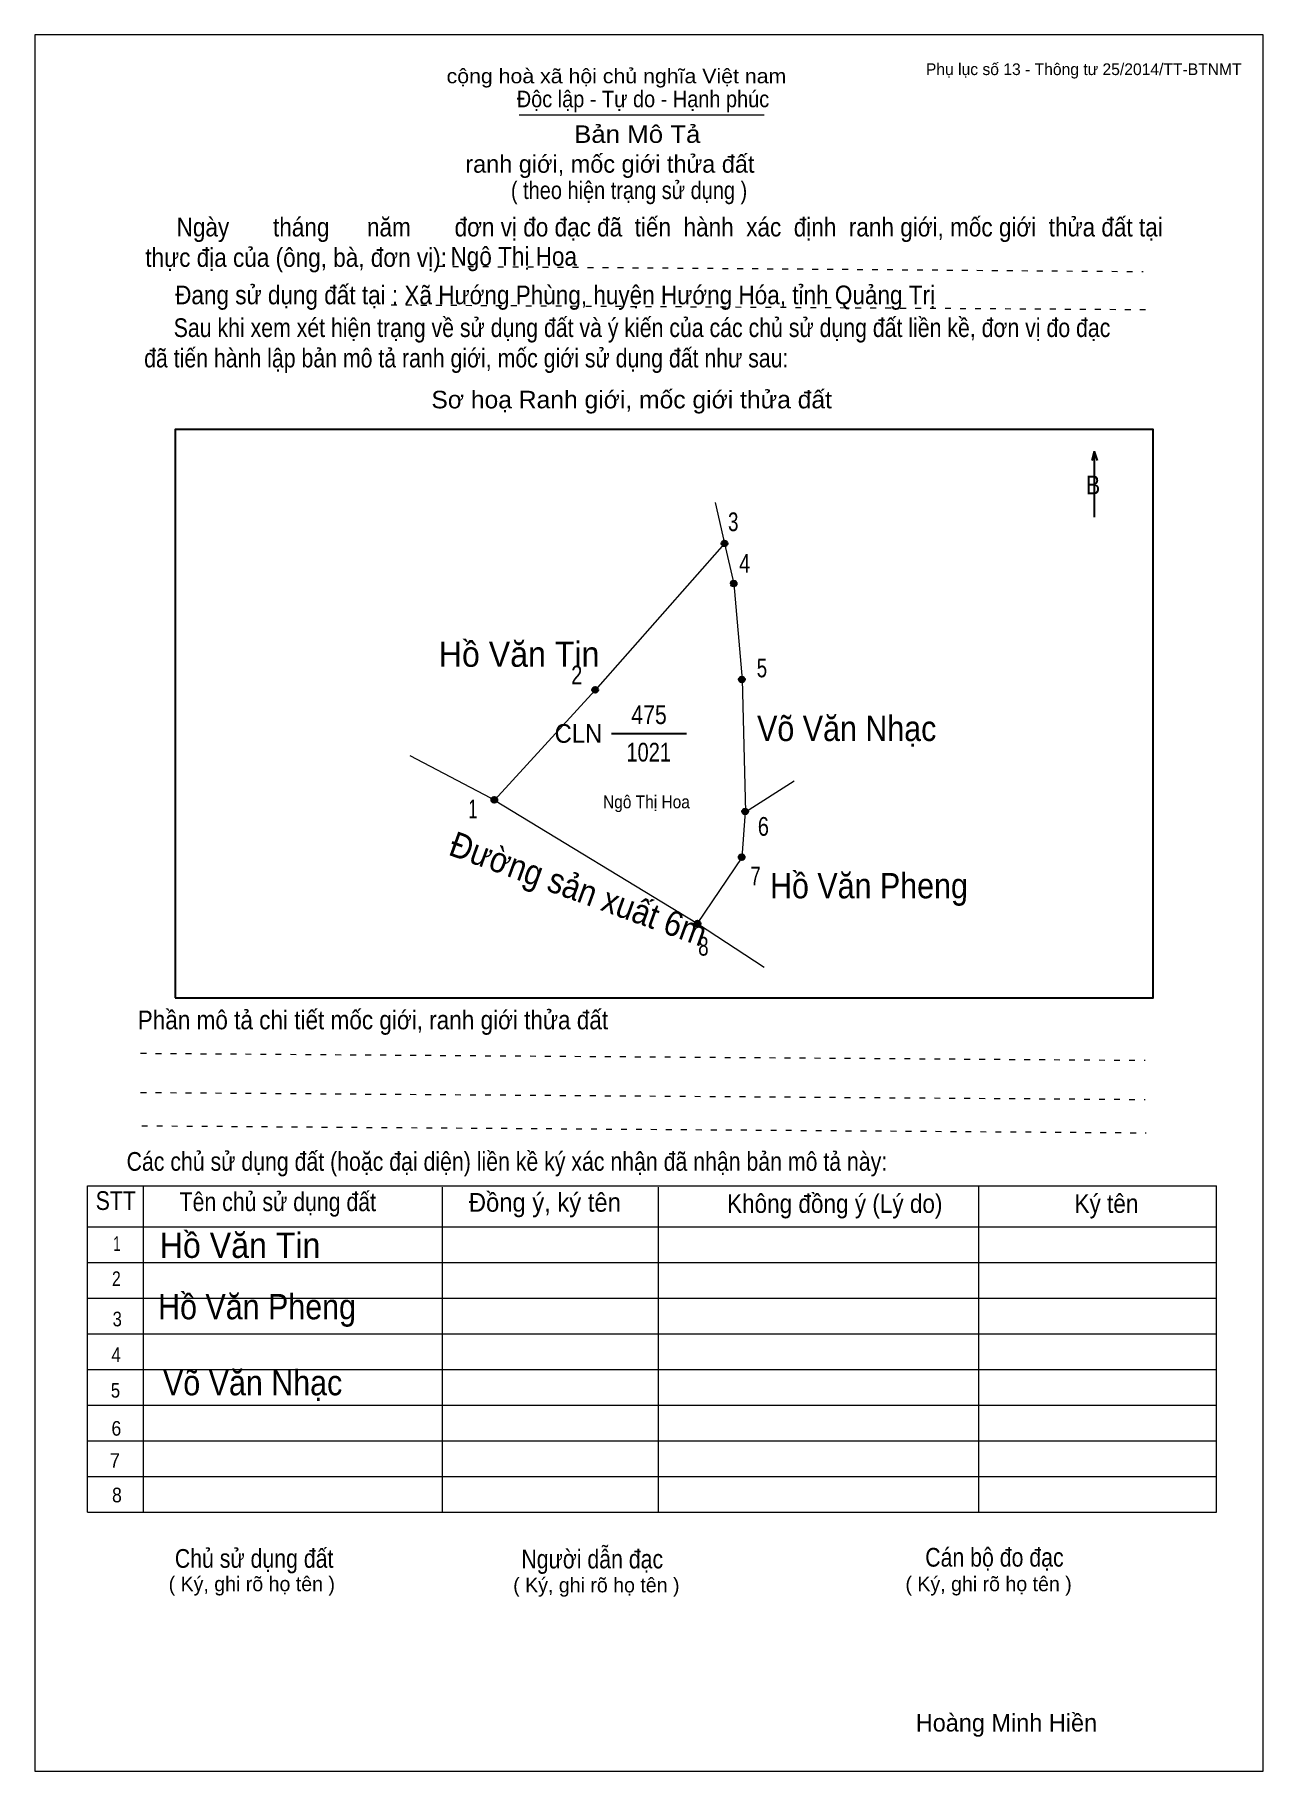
# Model space of a CAD drawing. Header units: centimetres. Extents: x 0 to 21, y 0 to 29.7.
import ezdxf
from ezdxf.enums import TextEntityAlignment as Align

# ---------------------------------------------------------------- set-up
doc = ezdxf.new("R2010")
doc.units = ezdxf.units.CM
doc.header["$LTSCALE"] = 0.13
doc.linetypes.add('DOTTED', pattern=[1.5, 0.3, -1.2])
for name, color, linetype, lineweight in [('1', 7, 'Continuous', 13), ('32', 7, 'Continuous', 25), ('33', 7, 'Continuous', 25), ('61', 7, 'Continuous', 13), ('62', 7, 'Continuous', 13)]:
    doc.layers.add(name, color=color, linetype=linetype, lineweight=lineweight)
for name, color, linetype in [('34', 7, 'Continuous'), ('45', 7, 'Continuous'), ('63', 7, 'Continuous')]:
    doc.layers.add(name, color=color, linetype=linetype)

msp = doc.modelspace()

# ---------------------------------------------------------------- hatches: boundary and pattern name
at = {"layer": '32'}
for points in [[(11.841, 21.0006, 1), (11.741, 21.0006, 1)], [(11.9984, 20.3126, 1), (11.8984, 20.3126, 1)], [(12.1368, 18.6718, 1), (12.0368, 18.6718, 1)], [(9.6303, 18.4953, 1), (9.5303, 18.4953, 1)], [(7.906, 16.6136, 1), (7.806, 16.6136, 1)], [(12.1952, 16.4133, 1), (12.0952, 16.4133, 1)], [(12.1344, 15.6334, 1), (12.0344, 15.6334, 1)], [(11.3784, 14.5006, 1), (11.2784, 14.5006, 1)]]:
    msp.add_hatch(color=256, dxfattribs=at).paths.add_polyline_path(points)

# ---------------------------------------------------------------- linework, layer by layer
at = {"layer": '1'}
msp.add_lwpolyline([(21, 0), (21, 29.7), (0, 29.7), (0, 0)], close=True, dxfattribs=at)
at = {"layer": '32'}
for centre in [(11.791, 21.0006), (11.9484, 20.3126), (12.0868, 18.6718), (9.5803, 18.4953), (7.856, 16.6136), (12.1452, 16.4133), (12.0844, 15.6334), (11.3284, 14.5006)]:
    msp.add_circle(centre, 0.05, dxfattribs=at)
at = {"layer": '33'}
msp.add_line((9.86, 17.75), (11.14, 17.75), dxfattribs=at)
at = {"layer": '61'}
for p, q in [((11.63, 21.7), (11.79, 21)), ((12.15, 16.41), (12.98, 16.94))]:
    msp.add_line(p, q, dxfattribs=at)
for points in [[(11.79, 21), (9.58, 18.49), (7.86, 16.61)], [(11.79, 21), (11.95, 20.31), (12.09, 18.67), (12.15, 16.41)], [(6.41, 17.37), (7.79, 16.65), (7.86, 16.61), (11.33, 14.5), (12.47, 13.75)], [(11.33, 14.5), (12.09, 15.63), (12.15, 16.41)]]:
    msp.add_lwpolyline(points, dxfattribs=at)
at = {"layer": '62'}
for p, q in [((8.28, 28.33), (12.47, 28.33)), ((0.9, 10.01), (20.2, 10.01)), ((0.9, 4.43), (0.9, 10.01)), ((1.86, 4.43), (1.86, 10.01)), ((6.97, 4.43), (6.97, 9.99)), ((10.66, 4.43), (10.66, 9.99)), ((16.14, 4.43), (16.14, 10.01)), ((20.2, 4.43), (20.2, 10.01)), ((0.9, 9.31), (20.2, 9.31)), ((0.9, 8.7), (20.2, 8.7)), ((0.9, 8.09), (20.2, 8.09)), ((0.9, 7.48), (20.2, 7.48)), ((0.9, 6.87), (20.2, 6.87)), ((0.9, 6.26), (20.2, 6.26)), ((0.9, 5.65), (20.2, 5.65)), ((0.9, 5.04), (20.2, 5.04)), ((0.9, 4.43), (20.2, 4.43))]:
    msp.add_line(p, q, dxfattribs=at)
at = {"layer": '62', "linetype": 'DOTTED'}
for p, q in [((6.89, 25.74), (18.95, 25.65)), ((6.09, 25.08), (19.04, 25)), ((1.81, 12.28), (18.98, 12.16)), ((1.81, 11.61), (18.98, 11.49)), ((1.83, 11.04), (19, 10.92))]:
    msp.add_line(p, q, dxfattribs=at)
at = {"layer": '62', "lineweight": 25}
for p, q in [((18.11, 22.58), (18.11, 21.45)), ((18.11, 22.57), (18.07, 22.42)), ((18.11, 22.57), (18.16, 22.42))]:
    msp.add_line(p, q, dxfattribs=at)
msp.add_lwpolyline([(2.4, 13.23), (19.12, 13.23), (19.12, 22.95), (2.4, 22.95)], close=True, dxfattribs=at)

# ---------------------------------------------------------------- texts
at = {"layer": '32'}
for s, width, p in [('3', 0.75, (11.94, 21.21)), ('4', 0.8, (12.135, 20.5)), ('5', 0.75, (12.43, 18.71)), ('2', 0.8, (9.265, 18.59)), ('1', 0.65, (7.49, 16.3)), ('6', 0.8, (12.455, 16)), ('7', 0.75, (12.32, 15.15)), ('8', 0.75, (11.43, 13.95))]:
    msp.add_text(s, height=0.32, dxfattribs=dict(at, width=width)).set_placement(p, align=Align.CENTER)
at = {"layer": '33'}
for s, width, p in [('475', 0.85, (10.5, 17.91)), ('1021', 0.8, (10.495, 17.27))]:
    msp.add_text(s, height=0.32, dxfattribs=dict(at, width=width)).set_placement(p, align=Align.CENTER)
at = {"layer": '33', "width": 0.95}
msp.add_text('CLN', height=0.32, dxfattribs=at).set_placement((9.7, 17.59), align=Align.RIGHT)
at = {"layer": '34', "width": 0.9}
msp.add_text(' Ngô Thị Hoa', height=0.32, dxfattribs=at).set_placement((7, 25.75))
at = {"layer": '45'}
for s, height, width, p in [('Hồ Văn Tin', 0.432, 0.95, (8.28, 18.89)), ('Võ Văn Nhạc', 0.432, 0.9, (13.88, 17.62)), (' Ngô Thị Hoa', 0.2197, 0.9, (10.42, 16.47)), ('Hồ Văn Pheng', 0.432, 0.9, (14.26, 14.93)), ('Hồ Văn Tin', 0.432, 0.95, (3.51, 8.78)), ('Hồ Văn Pheng', 0.432, 0.9, (3.8, 7.73)), ('Võ Văn Nhạc', 0.432, 0.9, (3.725, 6.43))]:
    msp.add_text(s, height=height, dxfattribs=dict(at, width=width)).set_placement(p, align=Align.CENTER)
at = {"layer": '45', "width": 0.9}
msp.add_text('Đường sản xuất 6m', height=0.4318, rotation=340, dxfattribs=at).set_placement((9.2212, 14.8907), align=Align.CENTER)
at = {"layer": '62'}
for s, height, width, p in [('cộng hoà xã hội chủ nghĩa Việt nam', 0.2474, 1.1, (7.04, 28.87)), ('Độc lập - Tự do - Hạnh phúc', 0.2828, 0.9, (8.24, 28.46)), ('Bản Mô Tả', 0.3, 1.1, (9.22, 27.85)), ('( theo hiện trạng sử dụng )', 0.3, 0.85, (8.14, 26.89)), ('     Ngày       tháng      năm       đơn vị đo đạc đã  tiến  hành  xác  định  ranh giới, mốc giới  thửa đất tại ', 0.32, 0.9, (1.89, 26.25)), ('thực địa của (ông, bà, đơn vị): ', 0.32, 0.9, (1.89, 25.73)), ('Đang sử dụng đất tại : Xã Hướng Phùng, huyện Hướng Hóa, tỉnh Quảng Trị', 0.32, 0.9, (2.4, 25.09)), ('     Sau khi xem xét hiện trạng về sử dụng đất và ý kiến của các chủ sử dụng đất liền kề, đơn vị đo đạc ', 0.32, 0.85, (1.87, 24.53)), ('đã tiến hành lập bản mô tả ranh giới, mốc giới sử dụng đất như sau:', 0.32, 0.85, (1.87, 24.01)), ('Sơ hoạ Ranh giới, mốc giới thửa đất', 0.3, 1.05, (6.78, 23.31)), ('B', 0.32, 0.85, (17.97, 21.84)), ('Phần mô tả chi tiết mốc giới, ranh giới thửa đất ', 0.32, 0.9, (1.76, 12.69)), ('Các chủ sử dụng đất (hoặc đại diện) liền kề ký xác nhận đã nhận bản mô tả này:', 0.32, 0.85, (1.57, 10.27))]:
    msp.add_text(s, height=height, dxfattribs=dict(at, width=width)).set_placement(p)
msp.add_text('ranh giới, mốc giới thửa đất', height=0.3, dxfattribs=at).set_placement((7.36, 27.34))
for s, height, width, p in [('STT', 0.32, 0.85, (1.385, 9.6)), ('Tên chủ sử dụng đất', 0.32, 0.85, (4.155, 9.58)), ('Đồng ý, ký tên', 0.32, 0.95, (8.72, 9.57)), ('Không đồng ý (Lý do)', 0.32, 0.9, (13.675, 9.55)), ('Ký tên', 0.32, 0.9, (18.32, 9.55)), ('1', 0.25, 0.7, (1.405, 8.9)), ('2', 0.25, 0.8, (1.395, 8.3)), ('3', 0.25, 0.85, (1.41, 7.61)), ('4', 0.25, 0.85, (1.39, 7)), ('5', 0.25, 0.85, (1.38, 6.39)), ('6', 0.25, 0.9, (1.395, 5.74)), ('7', 0.25, 0.95, (1.37, 5.19)), ('8', 0.25, 0.9, (1.405, 4.6)), ('Người dẫn đạc', 0.32, 0.85, (9.53, 3.47)), ('Chủ sử dụng đất', 0.32, 0.85, (3.75, 3.48)), ('Cán bộ đo đạc', 0.32, 0.85, (16.405, 3.5))]:
    msp.add_text(s, height=height, dxfattribs=dict(at, width=width)).set_placement(p, align=Align.CENTER)
for p in [(3.71, 3.08), (9.6, 3.06), (16.305, 3.08)]:
    msp.add_text('( Ký, ghi rõ họ tên )', height=0.25, dxfattribs=at).set_placement(p, align=Align.CENTER)
at = {"layer": '63'}
msp.add_text('Phụ lục số 13 - Thông tư 25/2014/TT-BTNMT', height=0.2, dxfattribs=at).set_placement((20.63, 29.01), align=Align.RIGHT)
msp.add_text('Hoàng Minh Hiền', height=0.3, dxfattribs=at).set_placement((16.61, 0.68), align=Align.CENTER)

doc.saveas('drawing.dxf')
